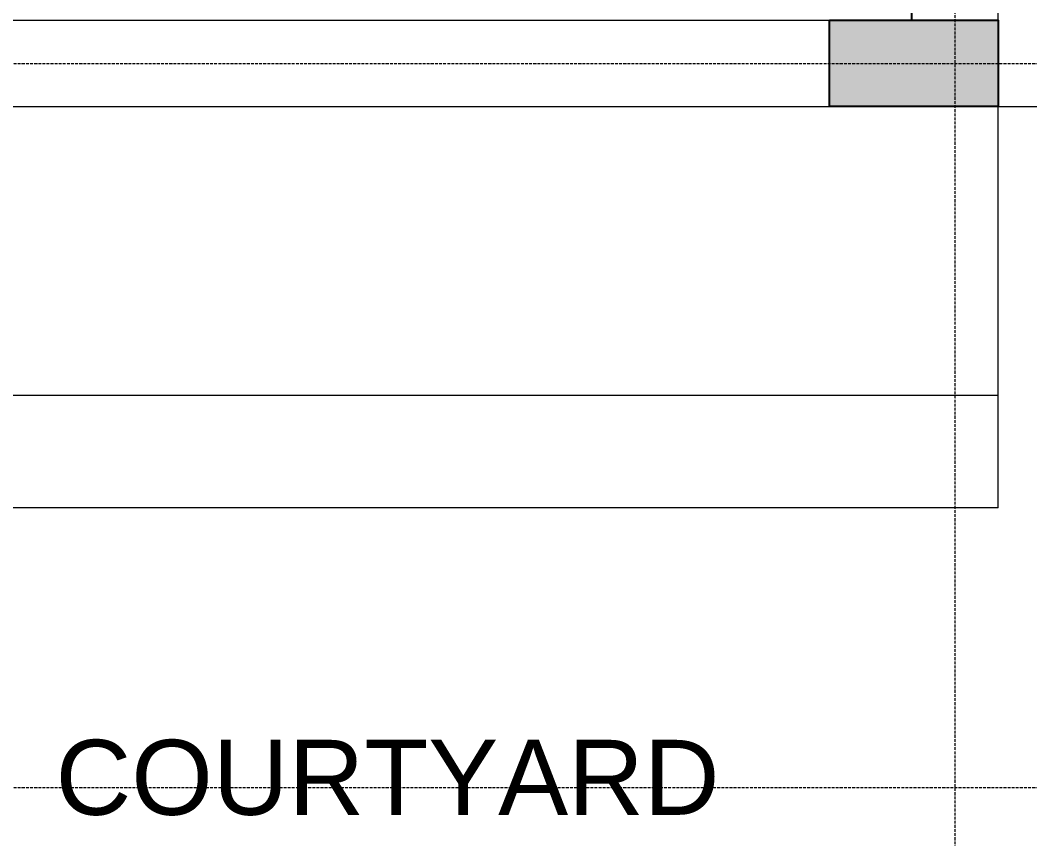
# Model space of a CAD drawing. Header units: millimetres. Extents: x -425671 to 598394, y -194194 to 343585.
# Drawn here: x 54093 to 56783, y 68150 to 70332 of the extents above; entities that cross this region are included whole.
import ezdxf

# ---------------------------------------------------------------- set-up
doc = ezdxf.new("R2010")
doc.units = ezdxf.units.MM
doc.linetypes.add('ACAD_ISO10W100', pattern=[18, 12, -3, 0, -3])
doc.linetypes.add('DOT3', pattern=[0.06, 0, -0.06])
for name, color, linetype, lineweight in [('Centre line', 30, 'Continuous', 9), ('Column', 250, 'Continuous', 25), ('Level', 250, 'Continuous', 13), ('S-DIM', 30, 'Continuous', 13), ('TEXT', 30, 'DOT3', 9)]:
    doc.layers.add(name, color=color, linetype=linetype, lineweight=lineweight)
doc.styles.get("Standard").update_dxf_attribs({"font": 'arial.ttf'})
doc.dimstyles.new('ISO-25', dxfattribs={"dimtxt": 200, "dimasz": 180, "dimexe": 1.25, "dimexo": 0.625, "dimtad": 1, "dimtxsty": 'Standard', "dimblk": 'DOT', "dimcen": 2.5, "dimadec": 0, "dimazin": 0, "dimtfac": 1, "dimtmove": 0, "dimatfit": 3, "dimfxl": 0, "dimarcsym": 0})

# ---------------------------------------------------------------- blocks, each defined once
blk = doc.blocks.new('_Dot')
at = {"color": 0, "linetype": 'ByBlock', "lineweight": -2}
blk.add_line((-0.5, 0), (-1, 0), dxfattribs=at)
at = {"color": 0, "linetype": 'ByBlock', "const_width": 0.5}
blk.add_lwpolyline([(-0.25, 0, 1), (0.25, 0, 1)], format="xyb", close=True, dxfattribs=at)
blk = doc.blocks.new('*D219')
at = {"layer": 'Defpoints', "color": 0, "transparency": 16777216}
for p in [(56469, 70596.5), (52999, 70331.8), (56469, 70331.8)]:
    blk.add_point(p, dxfattribs=at)
at = {"layer": 'S-DIM', "color": 0, "lineweight": -2, "transparency": 16777216}
for p, q in [((52999, 70332.4), (52999, 70597.8)), ((53099, 70596.5), (56369, 70596.5)), ((56469, 70332.4), (56469, 70597.8))]:
    blk.add_line(p, q, dxfattribs=at)
at = {"layer": 'S-DIM', "color": 0, "lineweight": -2, "transparency": 16777216, "xscale": 100, "yscale": 100, "zscale": 100, "rotation": 180}
blk.add_blockref('_Dot', (52999, 70596.5), dxfattribs=at)
at = {"layer": 'S-DIM', "color": 0, "lineweight": -2, "transparency": 16777216, "xscale": 100, "yscale": 100, "zscale": 100}
blk.add_blockref('_Dot', (56469, 70596.5), dxfattribs=at)
at = {"layer": 'S-DIM', "color": 0, "transparency": 16777216, "insert": (54734, 70699.3), "char_height": 200, "attachment_point": 5}
blk.add_mtext('3470', dxfattribs=at)

msp = doc.modelspace()

# ---------------------------------------------------------------- hatches: boundary and pattern name
at = {"layer": 'Column', "transparency": 33554687}
h = msp.add_hatch(color=256, dxfattribs=at)
h.dxf.hatch_style = 1
h.paths.add_polyline_path([(56699.03, 56461.756), (56469.03, 56461.756), (56469.03, 56011.756), (56699.03, 56011.756)])
h.paths.add_polyline_path([(50269.03, 56461.756), (50039.03, 56461.756), (50039.03, 56011.756), (50269.03, 56011.756)])
h.paths.add_polyline_path([(45844.03, 56461.756), (45614.03, 56461.756), (45614.03, 56011.756), (45844.03, 56011.756)])
h.paths.add_polyline_path([(45844.03, 62291.777), (45614.03, 62291.777), (45614.03, 61841.777), (45844.03, 61841.777)])
h.paths.add_polyline_path([(50269.03, 62291.777), (49819.03, 62291.777), (49819.03, 62061.777), (50269.03, 62061.777)])
h.paths.add_polyline_path([(56699.03, 62441.777), (56469.03, 62441.777), (56469.03, 61991.777), (56699.03, 61991.777)])
h.paths.add_polyline_path([(58429.03, 62291.777), (58199.03, 62291.777), (58199.03, 62061.777), (58429.03, 62061.777)])
h.paths.add_polyline_path([(58429.03, 65331.777), (58199.03, 65331.777), (58199.03, 65101.777), (58429.03, 65101.777)])
h.paths.add_polyline_path([(56699.03, 65331.777), (56249.03, 65331.777), (56249.03, 65101.777), (56699.03, 65101.777)])
h.paths.add_polyline_path([(53219.03, 65331.777), (52769.03, 65331.777), (52769.03, 65101.777), (53219.03, 65101.777)])
h.paths.add_polyline_path([(50269.03, 65331.777), (49819.03, 65331.777), (49819.03, 65101.777), (50269.03, 65101.777)])
h.paths.add_polyline_path([(47409.03, 65331.777), (46959.03, 65331.777), (46959.03, 65101.777), (47409.03, 65101.777)])
h.paths.add_polyline_path([(44339.03, 68401.777), (44109.03, 68401.777), (44109.03, 68171.777), (44339.03, 68171.777)])
h.paths.add_polyline_path([(47189.03, 68401.777), (46959.03, 68401.777), (46959.03, 68171.777), (47189.03, 68171.777)])
h.paths.add_polyline_path([(52999.03, 70331.777), (52549.03, 70331.777), (52549.03, 70101.777), (52999.03, 70101.777)])
h.paths.add_polyline_path([(56699.03, 70331.777), (56249.03, 70331.777), (56249.03, 70101.777), (56699.03, 70101.777)])
h.paths.add_polyline_path([(47189.03, 70331.777), (46959.03, 70331.777), (46959.03, 70101.777), (47189.03, 70101.777)])
h.paths.add_polyline_path([(44339.03, 70331.777), (44109.03, 70331.777), (44109.03, 70101.777), (44339.03, 70101.777)])
h.paths.add_polyline_path([(44339.03, 74101.777), (44109.03, 74101.777), (44109.03, 73651.777), (44339.03, 73651.777)])
h.paths.add_polyline_path([(47409.03, 74101.777), (46959.03, 74101.777), (46959.03, 73871.777), (47409.03, 73871.777)])
h.paths.add_polyline_path([(52999.03, 74101.777), (52549.03, 74101.777), (52549.03, 73871.777), (52999.03, 73871.777)])
h.paths.add_polyline_path([(56699.03, 74101.777), (56249.03, 74101.777), (56249.03, 73871.777), (56699.03, 73871.777)])

# ---------------------------------------------------------------- linework, layer by layer
at = {"layer": 'Centre line', "linetype": 'ACAD_ISO10W100', "ltscale": 0.6}
for p, q in [((56584.023, 48101.777), (56584.05, 80101.777)), ((37039.03, 70216.777), (63039.03, 70216.777)), ((37039.03, 68286.777), (63039.03, 68286.777))]:
    msp.add_line(p, q, dxfattribs=at)
at = {"layer": 'Column'}
msp.add_lwpolyline([(56249.03, 70331.777), (56699.03, 70331.777), (56699.03, 70101.777), (56249.03, 70101.777)], close=True, dxfattribs=at)
at = {"layer": 'Level', "ltscale": 0.2}
for p, q in [((56699.03, 69031.777), (56699.03, 70101.777)), ((56699.03, 70101.777), (59809.03, 70101.777))]:
    msp.add_line(p, q, dxfattribs=at)
at = {"layer": 'Level'}
for points in [[(52999.03, 70101.777), (56699.03, 70101.777), (56699.03, 74101.777), (52999.03, 74101.777)], [(52999.03, 70331.777), (56469.03, 70331.777), (56469.03, 73871.777), (52999.03, 73871.777)], [(56699.03, 69331.777), (52769.03, 69331.777), (52769.03, 65331.777)], [(56699.03, 69031.777), (53069.03, 69031.777), (53069.03, 65331.777)]]:
    msp.add_lwpolyline(points, dxfattribs=at)

# ---------------------------------------------------------------- texts
at = {"layer": 'TEXT', "linetype": 'Continuous', "insert": (54187.014, 68413.805), "char_height": 200, "attachment_point": 1}
msp.add_mtext_dynamic_manual_height_columns('COURTYARD', width=3282.61007, gutter_width=12.5, heights=[1374.087], dxfattribs=at)

# ---------------------------------------------------------------- dimensions: what is measured, and where the dimension line sits
at = {"layer": 'S-DIM'}
dim = msp.add_linear_dim(base=(56469.03, 70596.541), p1=(52999.03, 70331.777), p2=(56469.03, 70331.777), dimstyle='ISO-25', override={"dimasz": 100}, dxfattribs=at)
dim.commit()
dim.dimension.update_dxf_attribs({"geometry": '*D219', "text_midpoint": (54734.03, 70699.349)})

doc.saveas('drawing.dxf')
